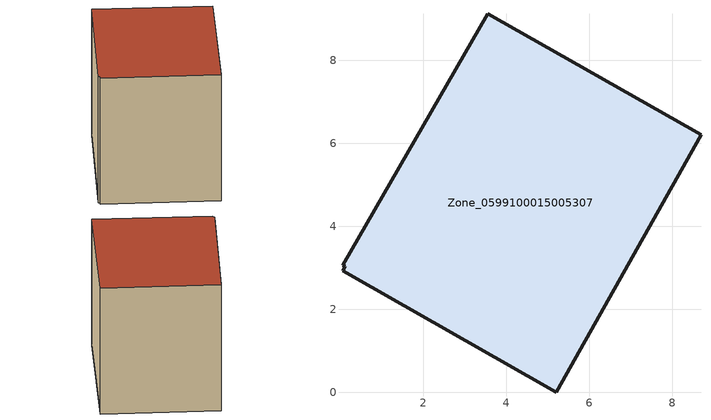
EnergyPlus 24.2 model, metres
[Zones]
Zone_0599100015005307
 floor ground (C_G): 0.06,2.93 0.12,3.03 0.06,3.06 3.56,9.12 8.7,6.2 5.21,0 z0.77
 wall outside (C_F): 5.21,0 8.7,6.2 3.56,9.12 0.06,3.06 0.12,3.03 0.06,2.93 5.21,0 z0.77:7.76
 roof outside (C_R): 0.12,3.03 0.06,2.93 5.21,0 8.7,6.2 3.56,9.12 0.06,3.06 z7.76
[BUILDING]
Pand.0599100015005307: North Axis=0; Terrain=City; Loads Convergence Tolerance Value=0.04; Temperature Convergence Tolerance Value=0.4; Solar Distribution=FullExterior; Maximum Number of Warmup Days=25; Minimum Number of Warmup Days=1
[Site:Location]
Rotterdam.The.Hague.AP_ZH_NLD Design_Conditions: Latitude=51.96; Longitude=4.45; Time Zone=1; Elevation=-4.5
[SITE:GROUNDTEMPERATURE:BUILDINGSURFACE]
18, 18, 18, 18, 18, 18, 18, 18, 18, 18, 18, 18
[MATERIAL] Thermal Absorptance=0.9; Solar Absorptance=0.7; Visible Absorptance=0.7
Name | Roughness | Thickness | Conductivity | Density | Specific Heat
G.TI.1946-1964 | MediumSmooth | 0.15 | 1 | 540 | 1210
F.TI.1946-1964 | Rough | 0.3 | 0.857143 | 1920 | 840
R.TI.1946-1964 | MediumRough | 0.2 | 0.277778 | 1500 | 1000
[CONSTRUCTION]
C_G: G.TI.1946-1964
C_F: F.TI.1946-1964
C_R: R.TI.1946-1964
[ZONE]
Zone_0599100015005307: Type=1; Multiplier=1; Ceiling Height=Autocalculate; Volume=Autocalculate; Floor Area=autocalculate; Part of Total Floor Area=Yes
[ZONEINFILTRATION:DESIGNFLOWRATE]
Infil_Zone_0599100015005307: Zone or ZoneList or Space or SpaceList=Zone_0599100015005307; Schedule=AlwaysOn; Design Flow Rate Calculation Method=Flow/Area; Flow Rate per Floor Area=0.003; Constant Term Coefficient=1; Temperature Term Coefficient=0; Velocity Term Coefficient=0; Velocity Squared Term Coefficient=0
[HVACTEMPLATE:ZONE:IDEALLOADSAIRSYSTEM]
Zone_0599100015005307: Maximum Heating Supply Air Temperature=50; Minimum Cooling Supply Air Temperature=13; Maximum Heating Supply Air Humidity Ratio=0.0156; Minimum Cooling Supply Air Humidity Ratio=0.0077; Heating Limit=NoLimit; Cooling Limit=NoLimit; Dehumidification Control Type=ConstantSensibleHeatRatio; Cooling Sensible Heat Ratio=0.7; Dehumidification Setpoint=60; Humidification Control Type=None; Humidification Setpoint=30; Outdoor Air Method=None; Outdoor Air Flow Rate per Person=0.00944; Outdoor Air Flow Rate per Zone Floor Area=0; Outdoor Air Flow Rate per Zone=0; Demand Controlled Ventilation Type=None; Outdoor Air Economizer Type=NoEconomizer; Heat Recovery Type=None; Sensible Heat Recovery Effectiveness=0.7; Latent Heat Recovery Effectiveness=0.65
[ZONECONTROL:THERMOSTAT]
ThermostatControl_Zone_0599100015005307: Zone or ZoneList=Zone_0599100015005307; Control Type Schedule=DualSetpointControlType; Control 1=Thermostat_Zone_0599100015005307; Temperature Difference Between Cutout And Setpoint=0
[THERMOSTATSETPOINT:DUALSETPOINT]
Thermostat_Zone_0599100015005307: Heating Setpoint Temperature Schedule=HeatingSetpoint_Zone_0599100015005307; Cooling Setpoint Temperature Schedule=CoolingSetpoint_Zone_0599100015005307
[SCHEDULE:COMPACT]
HeatingSetpoint_Zone_0599100015005307: Through: 12/31, For: AllDays, Until: 24:00, 21
CoolingSetpoint_Zone_0599100015005307: Through: 12/31, For: AllDays, Until: 24:00, 24
DualSetpointControlType: Through: 12/31, For: AllDays, Until: 24:00, 4
AlwaysOn: Through: 12/31, For: AllDays, Until: 24:00, 1
